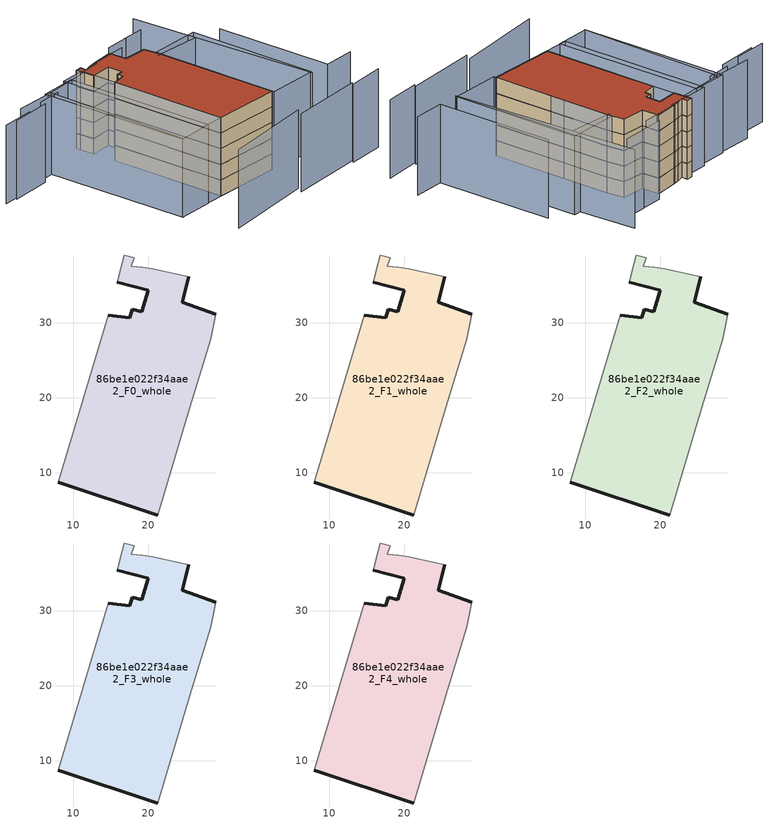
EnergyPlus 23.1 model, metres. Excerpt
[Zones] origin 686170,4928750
86be1e022f34aae2_F0_whole
 floor ground (EU_floor_Construction): 21.22,4.35 25.54,18.63 28.32,27.82 28.96,31.15 24.48,32.77 25.36,36.17 20.5,37.19 19.18,37.4 17.7,37.53 18.11,38.69 16.81,39.04 16.53,38.02 15.83,35.38 20,34.34 19.14,31.46 17.87,31.78 17.53,30.65 14.65,31.03 7.99,8.74 z0
 wall outside (EU_wall_Construction): 21.22,4.35 7.99,8.74 / 14.65,31.03 17.53,30.65 17.87,31.78 19.14,31.46 20,34.34 15.83,35.38 / 25.36,36.17 24.48,32.77 28.96,31.15 z0:3
 wall adiabatic (EU_wall_Construction): 7.99,8.74 14.65,31.03 / 15.83,35.38 16.53,38.02 16.81,39.04 18.11,38.69 17.7,37.53 19.18,37.4 20.5,37.19 25.36,36.17 / 28.96,31.15 28.32,27.82 25.54,18.63 21.22,4.35 z0:3
86be1e022f34aae2_F1_whole
 floor to 86be1e022f34aae2_F0_whole (EU_floor_Construction): 21.22,4.35 25.54,18.63 28.32,27.82 28.96,31.15 24.48,32.77 25.36,36.17 20.5,37.19 19.18,37.4 17.7,37.53 18.11,38.69 16.81,39.04 16.53,38.02 15.83,35.38 20,34.34 19.14,31.46 17.87,31.78 17.52,30.65 14.65,31.03 7.99,8.74 z3
 wall outside (EU_wall_Construction): 21.22,4.35 7.99,8.74 / 14.65,31.03 17.53,30.65 17.87,31.78 19.14,31.46 20,34.34 15.83,35.38 / 25.36,36.17 24.48,32.77 28.96,31.15 z3:6
 wall adiabatic (EU_wall_Construction): 7.99,8.74 14.65,31.03 / 15.83,35.38 16.53,38.02 16.81,39.04 18.11,38.69 17.7,37.53 19.18,37.4 20.5,37.19 25.36,36.17 / 28.96,31.15 28.32,27.82 25.54,18.63 21.22,4.35 z3:6
86be1e022f34aae2_F2_whole
 floor to 86be1e022f34aae2_F1_whole (EU_floor_Construction): 21.22,4.35 25.54,18.63 28.32,27.82 28.96,31.15 24.48,32.77 25.36,36.17 20.5,37.19 19.18,37.4 17.7,37.53 18.11,38.69 16.81,39.04 16.53,38.02 15.83,35.38 20,34.34 19.14,31.46 17.87,31.78 17.52,30.65 14.65,31.03 7.99,8.74 z6
 wall outside (EU_wall_Construction): 21.22,4.35 7.99,8.74 / 14.65,31.03 17.53,30.65 17.87,31.78 19.14,31.46 20,34.34 15.83,35.38 / 25.36,36.17 24.48,32.77 28.96,31.15 z6:9
 wall adiabatic (EU_wall_Construction): 7.99,8.74 14.65,31.03 / 15.83,35.38 16.53,38.02 16.81,39.04 18.11,38.69 17.7,37.53 19.18,37.4 20.5,37.19 25.36,36.17 / 28.96,31.15 28.32,27.82 25.54,18.63 21.22,4.35 z6:9
86be1e022f34aae2_F3_whole
 floor to 86be1e022f34aae2_F2_whole (EU_floor_Construction): 21.22,4.35 25.54,18.63 28.32,27.82 28.96,31.15 24.48,32.77 25.36,36.17 20.5,37.19 19.18,37.4 17.7,37.53 18.11,38.69 16.81,39.04 16.53,38.02 15.83,35.38 20,34.34 19.14,31.46 17.87,31.78 17.52,30.65 14.65,31.03 7.99,8.74 z9
 wall outside (EU_wall_Construction): 21.22,4.35 7.99,8.74 / 14.65,31.03 17.53,30.65 17.87,31.78 19.14,31.46 20,34.34 15.83,35.38 / 25.36,36.17 24.48,32.77 28.96,31.15 z9:12
 wall adiabatic (EU_wall_Construction): 7.99,8.74 14.65,31.03 / 15.83,35.38 16.53,38.02 16.81,39.04 18.11,38.69 17.7,37.53 19.18,37.4 20.5,37.19 25.36,36.17 / 28.96,31.15 28.32,27.82 25.54,18.63 21.22,4.35 z9:12
86be1e022f34aae2_F4_whole
 floor to 86be1e022f34aae2_F3_whole (EU_floor_Construction): 21.22,4.35 25.54,18.63 28.32,27.82 28.96,31.15 24.48,32.77 25.36,36.17 20.5,37.19 19.18,37.4 17.7,37.53 18.11,38.69 16.81,39.04 16.53,38.02 15.83,35.38 20,34.34 19.14,31.46 17.87,31.78 17.52,30.65 14.65,31.03 7.99,8.74 z12
 wall outside (EU_wall_Construction): 21.22,4.35 7.99,8.74 / 14.65,31.03 17.53,30.65 17.87,31.78 19.14,31.46 20,34.34 15.83,35.38 / 25.36,36.17 24.48,32.77 28.96,31.15 z12:15
 wall adiabatic (EU_wall_Construction): 7.99,8.74 14.65,31.03 / 15.83,35.38 16.53,38.02 16.81,39.04 18.11,38.69 17.7,37.53 19.18,37.4 20.5,37.19 25.36,36.17 / 28.96,31.15 28.32,27.82 25.54,18.63 21.22,4.35 z12:15
 roof outside (EU_roof_Construction): 25.36,36.17 24.48,32.77 28.96,31.15 28.32,27.82 25.54,18.63 21.22,4.35 7.99,8.74 14.65,31.03 17.53,30.65 17.87,31.78 19.14,31.46 20,34.34 15.83,35.38 16.53,38.02 16.81,39.04 18.11,38.69 17.7,37.53 19.18,37.4 20.5,37.19 z15
shading: 28.99,-7.68 36.24,-9.47 / 14.55,-3.66 29.5,-7.3 / -3.03,1.15 15.84,-2.61 / 40.94,-2.5 34.86,-0.71 / 34.86,-0.71 41.53,21.92 / 30.7,0.61 39.84,37.36 / -1.23,42.3 6.68,39.76 / 6.68,39.76 -2.33,11.7 / -8.39,42.26 -1.85,40.38 / 36.51,24.58 27.73,28.05 / 36.18,34.58 31.68,35.89 / 32.06,35.74 27.42,37.1 / 28.17,34.96 20.41,37.22 / 20.74,36.7 16.2,37.94 / 16.55,37.32 7.02,39.78 / 7.33,38.79 2.46,40.03 / 2.21,39.07 -6.05,41.19 / 21.1,3.94 28.59,28.7 / 28.59,28.7 38.54,25.69 / 38.54,25.69 31.05,0.93 / 31.05,0.93 21.1,3.94 / 16.72,37.96 7.99,8.74 / 7.99,8.74 3.13,10.19 / 3.13,10.19 11.86,39.42 / 11.86,39.42 16.72,37.96 / -2.5,11.75 5.9,40.49 / 5.9,40.49 12.92,38.43 / 12.92,38.43 4.52,9.7 / 4.52,9.7 -2.5,11.75 z0:15
[Building]
EU S2 Campaign: North Axis=0; Terrain=City; Solar Distribution=FullExterior
[Site:Location]
Bologna: Latitude=44.5; Longitude=11.25; Time Zone=1; Elevation=37
[SizingPeriod:WeatherFileDays]
AnnualSizingPeriod: Begin Month=1; Begin Day of Month=1; End Month=12; End Day of Month=31; Day of Week for Start Day=Monday; Use Weather File Daylight Saving Period=No; Use Weather File Rain and Snow Indicators=No
[MATERIAL]
EU_InternalMass_Material: Roughness=MediumRough; Thickness=0.1; Conductivity=1; Density=1800; Specific Heat=900; Thermal Absorptance=0.9; Solar Absorptance=0.7; Visible Absorptance=0.7
[MATERIAL:NOMASS] Roughness=MediumRough; Thermal Absorptance=0.9; Solar Absorptance=0.7; Visible Absorptance=0.7
Name | Thermal Resistance
EU_wall_NoMass | 0.905828
EU_roof_NoMass | 0.37593
EU_floor_NoMass | 0.67114
[CONSTRUCTION]
EU_wall_Construction: EU_wall_NoMass
EU_roof_Construction: EU_roof_NoMass
EU_floor_Construction: EU_floor_NoMass
EU_InternalMass_Construction: EU_InternalMass_Material
[ZONE] Type=1; Multiplier=1; Ceiling Height=autocalculate; Volume=1207.31; Floor Area=autocalculate; Part of Total Floor Area=Yes
86be1e022f34aae2_F0_whole; 86be1e022f34aae2_F1_whole; 86be1e022f34aae2_F2_whole; 86be1e022f34aae2_F3_whole; 86be1e022f34aae2_F4_whole
[INTERNALMASS] Construction=EU_InternalMass_Construction; Surface Area=402.437
Name | Zone or ZoneList
86be1e022f34aae2_F0_whole_EU_InternalMass | 86be1e022f34aae2_F0_whole
86be1e022f34aae2_F1_whole_EU_InternalMass | 86be1e022f34aae2_F1_whole
86be1e022f34aae2_F2_whole_EU_InternalMass | 86be1e022f34aae2_F2_whole
86be1e022f34aae2_F3_whole_EU_InternalMass | 86be1e022f34aae2_F3_whole
86be1e022f34aae2_F4_whole_EU_InternalMass | 86be1e022f34aae2_F4_whole
[OTHEREQUIPMENT] Fuel Type=Electricity; Design Level Calculation Method=Watts/Area; Power per Zone Floor Area=1; Fraction Latent=0; Fraction Radiant=0; Fraction Lost=0; Carbon Dioxide Generation Rate=0; EndUse Subcategory=EU_Step8_InternalGains
Name | Zone or ZoneList or Space or SpaceList | Schedule
EU_Step8_InternalGain_86be1e022f34aae2_F0_whole_f000 | 86be1e022f34aae2_F0_whole | EU_Step8_GainSchedule_86be1e022f34aae2_F0_whole_f000
EU_Step8_InternalGain_86be1e022f34aae2_F1_whole_f000 | 86be1e022f34aae2_F1_whole | EU_Step8_GainSchedule_86be1e022f34aae2_F1_whole_f000
EU_Step8_InternalGain_86be1e022f34aae2_F2_whole_f000 | 86be1e022f34aae2_F2_whole | EU_Step8_GainSchedule_86be1e022f34aae2_F2_whole_f000
EU_Step8_InternalGain_86be1e022f34aae2_F3_whole_f000 | 86be1e022f34aae2_F3_whole | EU_Step8_GainSchedule_86be1e022f34aae2_F3_whole_f000
EU_Step8_InternalGain_86be1e022f34aae2_F4_whole_f000 | 86be1e022f34aae2_F4_whole | EU_Step8_GainSchedule_86be1e022f34aae2_F4_whole_f000
[ZONEVENTILATION:DESIGNFLOWRATE] Schedule=EU_AlwaysOn; Design Flow Rate Calculation Method=AirChanges/Hour; Air Changes per Hour=0.73129; Ventilation Type=Natural; Fan Pressure Rise=0; Fan Total Efficiency=1; Constant Term Coefficient=1; Temperature Term Coefficient=0; Velocity Term Coefficient=0; Velocity Squared Term Coefficient=0; Minimum Indoor Temperature=-100; Maximum Indoor Temperature=100; Delta Temperature=-100; Minimum Outdoor Temperature=-100; Maximum Outdoor Temperature=100; Maximum Wind Speed=40
Name | Zone or ZoneList or Space or SpaceList
EU_ConstantAir_86be1e022f34aae2_F0_whole | 86be1e022f34aae2_F0_whole
EU_ConstantAir_86be1e022f34aae2_F1_whole | 86be1e022f34aae2_F1_whole
EU_ConstantAir_86be1e022f34aae2_F2_whole | 86be1e022f34aae2_F2_whole
EU_ConstantAir_86be1e022f34aae2_F3_whole | 86be1e022f34aae2_F3_whole
EU_ConstantAir_86be1e022f34aae2_F4_whole | 86be1e022f34aae2_F4_whole
[HVACTEMPLATE:THERMOSTAT] Constant Heating Setpoint=20; Constant Cooling Setpoint=50
EU_HeatOnly_86be1e022f34aae2_F0_whole; EU_HeatOnly_86be1e022f34aae2_F1_whole; EU_HeatOnly_86be1e022f34aae2_F2_whole; EU_HeatOnly_86be1e022f34aae2_F3_whole; EU_HeatOnly_86be1e022f34aae2_F4_whole
[HVACTEMPLATE:ZONE:IDEALLOADSAIRSYSTEM] System Availability Schedule=EU_AlwaysOn; Maximum Heating Supply Air Temperature=50; Minimum Cooling Supply Air Temperature=13; Maximum Heating Supply Air Humidity Ratio=0.0156; Minimum Cooling Supply Air Humidity Ratio=0.0077; Heating Limit=NoLimit; Cooling Limit=NoLimit; Heating Availability Schedule=EU_AlwaysOn; Cooling Availability Schedule=EU_CoolingOff; Dehumidification Control Type=ConstantSensibleHeatRatio; Cooling Sensible Heat Ratio=0.7; Dehumidification Setpoint=60; Humidification Control Type=None; Humidification Setpoint=30; Outdoor Air Method=None; Outdoor Air Flow Rate per Person=0.00944; Outdoor Air Flow Rate per Zone Floor Area=0; Outdoor Air Flow Rate per Zone=0; Demand Controlled Ventilation Type=None; Outdoor Air Economizer Type=NoEconomizer; Heat Recovery Type=None; Sensible Heat Recovery Effectiveness=0.7; Latent Heat Recovery Effectiveness=0.65
Name | Template Thermostat
86be1e022f34aae2_F0_whole | EU_HeatOnly_86be1e022f34aae2_F0_whole
86be1e022f34aae2_F1_whole | EU_HeatOnly_86be1e022f34aae2_F1_whole
86be1e022f34aae2_F2_whole | EU_HeatOnly_86be1e022f34aae2_F2_whole
86be1e022f34aae2_F3_whole | EU_HeatOnly_86be1e022f34aae2_F3_whole
86be1e022f34aae2_F4_whole | EU_HeatOnly_86be1e022f34aae2_F4_whole
[SIZING:ZONE] Zone Cooling Design Supply Air Temperature Input Method=SupplyAirTemperature; Zone Cooling Design Supply Air Temperature=13; Zone Heating Design Supply Air Temperature Input Method=SupplyAirTemperature; Zone Heating Design Supply Air Temperature=50; Zone Cooling Design Supply Air Humidity Ratio=0.008; Zone Heating Design Supply Air Humidity Ratio=0.008; Cooling Design Air Flow Method=DesignDay; Cooling Design Air Flow Rate=0; Cooling Minimum Air Flow per Zone Floor Area=0.000762; Cooling Minimum Air Flow=0; Cooling Minimum Air Flow Fraction=0.2; Heating Design Air Flow Method=DesignDay; Heating Design Air Flow Rate=0; Heating Maximum Air Flow per Zone Floor Area=0.002032; Heating Maximum Air Flow=0.141576; Heating Maximum Air Flow Fraction=0.3; Account for Dedicated Outdoor Air System=No; Dedicated Outdoor Air System Control Strategy=NeutralSupplyAir; Dedicated Outdoor Air Low Setpoint Temperature for Design=autosize; Dedicated Outdoor Air High Setpoint Temperature for Design=autosize; Zone Load Sizing Method=Sensible Load Only No Latent Load; Zone Latent Cooling Design Supply Air Humidity Ratio Input Method=HumidityRatioDifference; Zone Cooling Design Supply Air Humidity Ratio Difference=0.005; Zone Latent Heating Design Supply Air Humidity Ratio Input Method=HumidityRatioDifference; Zone Humidification Design Supply Air Humidity Ratio Difference=0.005
86be1e022f34aae2_F0_whole; 86be1e022f34aae2_F1_whole; 86be1e022f34aae2_F2_whole; 86be1e022f34aae2_F3_whole; 86be1e022f34aae2_F4_whole
[SCHEDULE:CONSTANT]
Name | Hourly Value
EU_AlwaysOn | 1
EU_CoolingOff | 0
[SCHEDULE:FILE] Column Number=1; Rows to Skip at Top=0; Number of Hours of Data=8760; Column Separator=Comma; Interpolate to Timestep=No; Minutes per Item=60; Adjust Schedule for Daylight Savings=Yes
Name | File
EU_Step8_GainSchedule_86be1e022f34aae2_F0_whole_f000 | ../../schedules/86be1e022f34aae2/86be1e022f34aae2_F0_whole_f000_gain.csv
EU_Step8_GainSchedule_86be1e022f34aae2_F1_whole_f000 | ../../schedules/86be1e022f34aae2/86be1e022f34aae2_F1_whole_f000_gain.csv
EU_Step8_GainSchedule_86be1e022f34aae2_F2_whole_f000 | ../../schedules/86be1e022f34aae2/86be1e022f34aae2_F2_whole_f000_gain.csv
EU_Step8_GainSchedule_86be1e022f34aae2_F3_whole_f000 | ../../schedules/86be1e022f34aae2/86be1e022f34aae2_F3_whole_f000_gain.csv
EU_Step8_GainSchedule_86be1e022f34aae2_F4_whole_f000 | ../../schedules/86be1e022f34aae2/86be1e022f34aae2_F4_whole_f000_gain.csv
